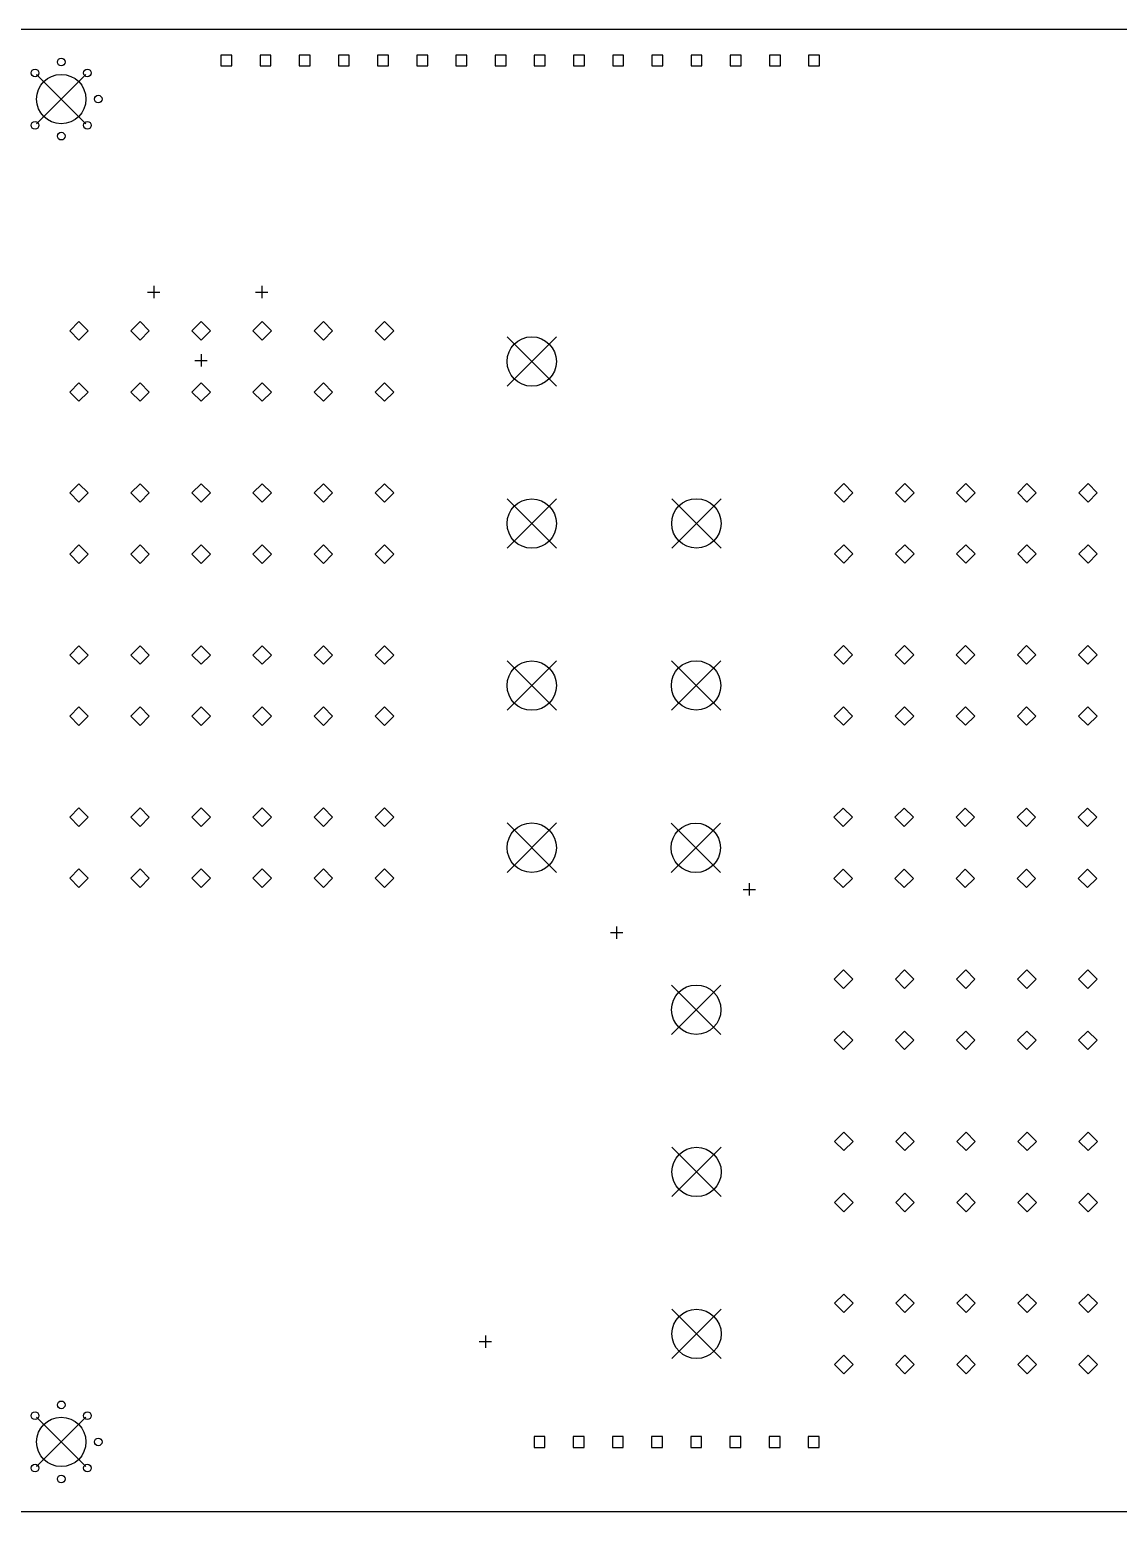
# Model space of a CAD drawing. Extents: x 1.1 to 12.3, y -11.1 to -6.1.
# Drawn here: x 6.671 to 9.45, y -9.843 to -6.063 of the extents above; entities that cross this region are included whole.
import ezdxf

# ---------------------------------------------------------------- set-up
doc = ezdxf.new("R2010")
doc.units = 0
doc.header["$MEASUREMENT"] = 0
doc.layers.add('BLACK', color=7, linetype='CONTINUOUS')

msp = doc.modelspace()

# ---------------------------------------------------------------- linework, layer by layer
at = {"layer": 'BLACK', "linetype": 'CONTINUOUS'}
for p, q in [((12.3228, -6.06299), (1.1811, -6.06299)), ((7.18715, -6.12781), (7.15931, -6.12781)), ((7.15931, -6.12781), (7.15931, -6.15565)), ((7.15931, -6.15565), (7.18715, -6.15565)), ((7.18715, -6.15565), (7.18715, -6.12781)), ((7.28715, -6.12781), (7.25931, -6.12781)), ((7.25931, -6.12781), (7.25931, -6.15565)), ((7.25931, -6.15565), (7.28715, -6.15565)), ((7.28715, -6.15565), (7.28715, -6.12781)), ((7.38715, -6.12781), (7.35931, -6.12781)), ((7.35931, -6.12781), (7.35931, -6.15565)), ((7.35931, -6.15565), (7.38715, -6.15565)), ((7.38715, -6.15565), (7.38715, -6.12781)), ((7.48715, -6.12781), (7.45931, -6.12781)), ((7.45931, -6.12781), (7.45931, -6.15565)), ((7.45931, -6.15565), (7.48715, -6.15565)), ((7.48715, -6.15565), (7.48715, -6.12781)), ((7.58715, -6.12781), (7.55931, -6.12781)), ((7.55931, -6.12781), (7.55931, -6.15565)), ((7.55931, -6.15565), (7.58715, -6.15565)), ((7.58715, -6.15565), (7.58715, -6.12781)), ((7.68715, -6.12781), (7.65931, -6.12781)), ((7.65931, -6.12781), (7.65931, -6.15565)), ((7.65931, -6.15565), (7.68715, -6.15565)), ((7.68715, -6.15565), (7.68715, -6.12781)), ((7.78715, -6.12781), (7.75931, -6.12781)), ((7.75931, -6.12781), (7.75931, -6.15565)), ((7.75931, -6.15565), (7.78715, -6.15565)), ((7.78715, -6.15565), (7.78715, -6.12781)), ((7.88715, -6.12781), (7.85931, -6.12781)), ((7.85931, -6.12781), (7.85931, -6.15565)), ((7.85931, -6.15565), (7.88715, -6.15565)), ((7.88715, -6.15565), (7.88715, -6.12781)), ((7.98715, -6.12781), (7.95931, -6.12781)), ((7.95931, -6.12781), (7.95931, -6.15565)), ((7.95931, -6.15565), (7.98715, -6.15565)), ((7.98715, -6.15565), (7.98715, -6.12781)), ((8.08715, -6.12781), (8.05931, -6.12781)), ((8.05931, -6.12781), (8.05931, -6.15565)), ((8.05931, -6.15565), (8.08715, -6.15565)), ((8.08715, -6.15565), (8.08715, -6.12781)), ((8.18715, -6.12781), (8.15931, -6.12781)), ((8.15931, -6.12781), (8.15931, -6.15565)), ((8.15931, -6.15565), (8.18715, -6.15565)), ((8.18715, -6.15565), (8.18715, -6.12781)), ((8.28715, -6.12781), (8.25931, -6.12781)), ((8.25931, -6.12781), (8.25931, -6.15565)), ((8.25931, -6.15565), (8.28715, -6.15565)), ((8.28715, -6.15565), (8.28715, -6.12781)), ((8.38715, -6.12781), (8.35931, -6.12781)), ((8.35931, -6.12781), (8.35931, -6.15565)), ((8.35931, -6.15565), (8.38715, -6.15565)), ((8.38715, -6.15565), (8.38715, -6.12781)), ((8.48715, -6.12781), (8.45931, -6.12781)), ((8.45931, -6.12781), (8.45931, -6.15565)), ((8.45931, -6.15565), (8.48715, -6.15565)), ((8.48715, -6.15565), (8.48715, -6.12781)), ((8.58715, -6.12781), (8.55931, -6.12781)), ((8.55931, -6.12781), (8.55931, -6.15565)), ((8.55931, -6.15565), (8.58715, -6.15565)), ((8.58715, -6.15565), (8.58715, -6.12781)), ((8.68715, -6.12781), (8.65931, -6.12781)), ((8.65931, -6.12781), (8.65931, -6.15565)), ((8.65931, -6.15565), (8.68715, -6.15565)), ((8.68715, -6.15565), (8.68715, -6.12781)), ((6.68898, -6.17717), (6.81496, -6.30315)), ((6.81496, -6.17717), (6.68898, -6.30315)), ((6.98819, -6.71654), (6.98819, -6.74803)), ((7.26378, -6.71654), (7.26378, -6.74803)), ((6.97244, -6.73228), (7.00394, -6.73228)), ((7.24803, -6.73228), (7.27953, -6.73228)), ((6.79724, -6.80787), (6.77362, -6.8315)), ((6.77362, -6.8315), (6.79724, -6.85512)), ((6.82087, -6.8315), (6.79724, -6.80787)), ((6.79724, -6.85512), (6.82087, -6.8315)), ((6.95315, -6.80787), (6.92953, -6.8315)), ((6.92953, -6.8315), (6.95315, -6.85512)), ((6.97677, -6.8315), (6.95315, -6.80787)), ((6.95315, -6.85512), (6.97677, -6.8315)), ((7.10906, -6.80787), (7.08543, -6.8315)), ((7.08543, -6.8315), (7.10906, -6.85512)), ((7.13268, -6.8315), (7.10906, -6.80787)), ((7.10906, -6.85512), (7.13268, -6.8315)), ((7.26496, -6.80787), (7.24134, -6.8315)), ((7.24134, -6.8315), (7.26496, -6.85512)), ((7.28858, -6.8315), (7.26496, -6.80787)), ((7.26496, -6.85512), (7.28858, -6.8315)), ((7.42087, -6.80787), (7.39724, -6.8315)), ((7.39724, -6.8315), (7.42087, -6.85512)), ((7.44449, -6.8315), (7.42087, -6.80787)), ((7.42087, -6.85512), (7.44449, -6.8315)), ((7.57677, -6.80787), (7.55315, -6.8315)), ((7.55315, -6.8315), (7.57677, -6.85512)), ((7.60039, -6.8315), (7.57677, -6.80787)), ((7.57677, -6.85512), (7.60039, -6.8315)), ((7.88976, -6.84646), (8.01575, -6.97244)), ((8.01575, -6.84646), (7.88976, -6.97244)), ((7.09331, -6.90669), (7.1248, -6.90669)), ((7.10906, -6.89094), (7.10906, -6.92244)), ((6.79724, -6.96378), (6.77362, -6.9874)), ((6.77362, -6.9874), (6.79724, -7.01102)), ((6.82087, -6.9874), (6.79724, -6.96378)), ((6.79724, -7.01102), (6.82087, -6.9874)), ((6.95315, -6.96378), (6.92953, -6.9874)), ((6.92953, -6.9874), (6.95315, -7.01102)), ((6.97677, -6.9874), (6.95315, -6.96378)), ((6.95315, -7.01102), (6.97677, -6.9874)), ((7.10906, -6.96378), (7.08543, -6.9874)), ((7.08543, -6.9874), (7.10906, -7.01102)), ((7.13268, -6.9874), (7.10906, -6.96378)), ((7.10906, -7.01102), (7.13268, -6.9874)), ((7.26496, -6.96378), (7.24134, -6.9874)), ((7.24134, -6.9874), (7.26496, -7.01102)), ((7.28858, -6.9874), (7.26496, -6.96378)), ((7.26496, -7.01102), (7.28858, -6.9874)), ((7.42087, -6.96378), (7.39724, -6.9874)), ((7.39724, -6.9874), (7.42087, -7.01102)), ((7.44449, -6.9874), (7.42087, -6.96378)), ((7.42087, -7.01102), (7.44449, -6.9874)), ((7.57677, -6.96378), (7.55315, -6.9874)), ((7.55315, -6.9874), (7.57677, -7.01102)), ((7.60039, -6.9874), (7.57677, -6.96378)), ((7.57677, -7.01102), (7.60039, -6.9874)), ((6.79724, -7.22126), (6.77362, -7.24488)), ((6.77362, -7.24488), (6.79724, -7.2685)), ((6.82087, -7.24488), (6.79724, -7.22126)), ((6.79724, -7.2685), (6.82087, -7.24488)), ((6.95315, -7.22126), (6.92953, -7.24488)), ((6.92953, -7.24488), (6.95315, -7.2685)), ((6.97677, -7.24488), (6.95315, -7.22126)), ((6.95315, -7.2685), (6.97677, -7.24488)), ((7.10906, -7.22126), (7.08543, -7.24488)), ((7.08543, -7.24488), (7.10906, -7.2685)), ((7.13268, -7.24488), (7.10906, -7.22126)), ((7.10906, -7.2685), (7.13268, -7.24488)), ((7.26496, -7.22126), (7.24134, -7.24488)), ((7.24134, -7.24488), (7.26496, -7.2685)), ((7.28858, -7.24488), (7.26496, -7.22126)), ((7.26496, -7.2685), (7.28858, -7.24488)), ((7.42087, -7.22126), (7.39724, -7.24488)), ((7.39724, -7.24488), (7.42087, -7.2685)), ((7.44449, -7.24488), (7.42087, -7.22126)), ((7.42087, -7.2685), (7.44449, -7.24488)), ((7.57677, -7.22126), (7.55315, -7.24488)), ((7.55315, -7.24488), (7.57677, -7.2685)), ((7.60039, -7.24488), (7.57677, -7.22126)), ((7.57677, -7.2685), (7.60039, -7.24488)), ((8.74882, -7.22087), (8.7252, -7.24449)), ((8.7252, -7.24449), (8.74882, -7.26811)), ((8.77244, -7.24449), (8.74882, -7.22087)), ((8.74882, -7.26811), (8.77244, -7.24449)), ((8.90472, -7.22087), (8.8811, -7.24449)), ((8.8811, -7.24449), (8.90472, -7.26811)), ((8.92835, -7.24449), (8.90472, -7.22087)), ((8.90472, -7.26811), (8.92835, -7.24449)), ((9.06063, -7.22087), (9.03701, -7.24449)), ((9.03701, -7.24449), (9.06063, -7.26811)), ((9.08425, -7.24449), (9.06063, -7.22087)), ((9.06063, -7.26811), (9.08425, -7.24449)), ((9.21654, -7.22087), (9.19291, -7.24449)), ((9.19291, -7.24449), (9.21654, -7.26811)), ((9.24016, -7.24449), (9.21654, -7.22087)), ((9.21654, -7.26811), (9.24016, -7.24449)), ((9.37244, -7.22087), (9.34882, -7.24449)), ((9.34882, -7.24449), (9.37244, -7.26811)), ((9.39606, -7.24449), (9.37244, -7.22087)), ((9.37244, -7.26811), (9.39606, -7.24449)), ((7.88976, -7.25984), (8.01575, -7.38583)), ((8.01575, -7.25984), (7.88976, -7.38583)), ((8.30984, -7.25945), (8.43583, -7.38543)), ((8.43583, -7.25945), (8.30984, -7.38543)), ((6.79724, -7.37717), (6.77362, -7.40079)), ((6.77362, -7.40079), (6.79724, -7.42441)), ((6.82087, -7.40079), (6.79724, -7.37717)), ((6.79724, -7.42441), (6.82087, -7.40079)), ((6.95315, -7.37717), (6.92953, -7.40079)), ((6.92953, -7.40079), (6.95315, -7.42441)), ((6.97677, -7.40079), (6.95315, -7.37717)), ((6.95315, -7.42441), (6.97677, -7.40079)), ((7.10906, -7.37717), (7.08543, -7.40079)), ((7.08543, -7.40079), (7.10906, -7.42441)), ((7.13268, -7.40079), (7.10906, -7.37717)), ((7.10906, -7.42441), (7.13268, -7.40079)), ((7.26496, -7.37717), (7.24134, -7.40079)), ((7.24134, -7.40079), (7.26496, -7.42441)), ((7.28858, -7.40079), (7.26496, -7.37717)), ((7.26496, -7.42441), (7.28858, -7.40079)), ((7.42087, -7.37717), (7.39724, -7.40079)), ((7.39724, -7.40079), (7.42087, -7.42441)), ((7.44449, -7.40079), (7.42087, -7.37717)), ((7.42087, -7.42441), (7.44449, -7.40079)), ((7.57677, -7.37717), (7.55315, -7.40079)), ((7.55315, -7.40079), (7.57677, -7.42441)), ((7.60039, -7.40079), (7.57677, -7.37717)), ((7.57677, -7.42441), (7.60039, -7.40079)), ((8.74882, -7.37677), (8.7252, -7.40039)), ((8.7252, -7.40039), (8.74882, -7.42402)), ((8.77244, -7.40039), (8.74882, -7.37677)), ((8.74882, -7.42402), (8.77244, -7.40039)), ((8.90472, -7.37677), (8.8811, -7.40039)), ((8.8811, -7.40039), (8.90472, -7.42402)), ((8.92835, -7.40039), (8.90472, -7.37677)), ((8.90472, -7.42402), (8.92835, -7.40039)), ((9.06063, -7.37677), (9.03701, -7.40039)), ((9.03701, -7.40039), (9.06063, -7.42402)), ((9.08425, -7.40039), (9.06063, -7.37677)), ((9.06063, -7.42402), (9.08425, -7.40039)), ((9.21654, -7.37677), (9.19291, -7.40039)), ((9.19291, -7.40039), (9.21654, -7.42402)), ((9.24016, -7.40039), (9.21654, -7.37677)), ((9.21654, -7.42402), (9.24016, -7.40039)), ((9.37244, -7.37677), (9.34882, -7.40039)), ((9.34882, -7.40039), (9.37244, -7.42402)), ((9.39606, -7.40039), (9.37244, -7.37677)), ((9.37244, -7.42402), (9.39606, -7.40039)), ((6.79724, -7.63465), (6.77362, -7.65827)), ((6.82087, -7.65827), (6.79724, -7.63465)), ((6.95315, -7.63465), (6.92953, -7.65827)), ((6.97677, -7.65827), (6.95315, -7.63465)), ((7.10906, -7.63465), (7.08543, -7.65827)), ((7.13268, -7.65827), (7.10906, -7.63465)), ((7.26496, -7.63465), (7.24134, -7.65827)), ((7.28858, -7.65827), (7.26496, -7.63465)), ((7.42087, -7.63465), (7.39724, -7.65827)), ((7.44449, -7.65827), (7.42087, -7.63465)), ((7.57677, -7.63465), (7.55315, -7.65827)), ((7.60039, -7.65827), (7.57677, -7.63465)), ((8.74803, -7.63425), (8.72441, -7.65787)), ((8.77165, -7.65787), (8.74803, -7.63425)), ((8.90394, -7.63425), (8.88031, -7.65787)), ((8.92756, -7.65787), (8.90394, -7.63425)), ((9.05984, -7.63425), (9.03622, -7.65787)), ((9.08346, -7.65787), (9.05984, -7.63425)), ((9.21575, -7.63425), (9.19213, -7.65787)), ((9.23937, -7.65787), (9.21575, -7.63425)), ((9.37165, -7.63425), (9.34803, -7.65787)), ((9.39528, -7.65787), (9.37165, -7.63425)), ((6.77362, -7.65827), (6.79724, -7.68189)), ((6.79724, -7.68189), (6.82087, -7.65827)), ((6.92953, -7.65827), (6.95315, -7.68189)), ((6.95315, -7.68189), (6.97677, -7.65827)), ((7.08543, -7.65827), (7.10906, -7.68189)), ((7.10906, -7.68189), (7.13268, -7.65827)), ((7.24134, -7.65827), (7.26496, -7.68189)), ((7.26496, -7.68189), (7.28858, -7.65827)), ((7.39724, -7.65827), (7.42087, -7.68189)), ((7.42087, -7.68189), (7.44449, -7.65827)), ((7.55315, -7.65827), (7.57677, -7.68189)), ((7.57677, -7.68189), (7.60039, -7.65827)), ((8.72441, -7.65787), (8.74803, -7.6815)), ((8.74803, -7.6815), (8.77165, -7.65787)), ((8.88031, -7.65787), (8.90394, -7.6815)), ((8.90394, -7.6815), (8.92756, -7.65787)), ((9.03622, -7.65787), (9.05984, -7.6815)), ((9.05984, -7.6815), (9.08346, -7.65787)), ((9.19213, -7.65787), (9.21575, -7.6815)), ((9.21575, -7.6815), (9.23937, -7.65787)), ((9.34803, -7.65787), (9.37165, -7.6815)), ((9.37165, -7.6815), (9.39528, -7.65787)), ((7.88976, -7.67323), (8.01575, -7.79921)), ((8.01575, -7.67323), (7.88976, -7.79921)), ((8.30906, -7.67283), (8.43504, -7.79882)), ((8.43504, -7.67283), (8.30906, -7.79882)), ((6.79724, -7.79055), (6.77362, -7.81417)), ((6.77362, -7.81417), (6.79724, -7.8378)), ((6.82087, -7.81417), (6.79724, -7.79055)), ((6.79724, -7.8378), (6.82087, -7.81417)), ((6.95315, -7.79055), (6.92953, -7.81417)), ((6.92953, -7.81417), (6.95315, -7.8378)), ((6.97677, -7.81417), (6.95315, -7.79055)), ((6.95315, -7.8378), (6.97677, -7.81417)), ((7.10906, -7.79055), (7.08543, -7.81417)), ((7.08543, -7.81417), (7.10906, -7.8378)), ((7.13268, -7.81417), (7.10906, -7.79055)), ((7.10906, -7.8378), (7.13268, -7.81417)), ((7.26496, -7.79055), (7.24134, -7.81417)), ((7.24134, -7.81417), (7.26496, -7.8378)), ((7.28858, -7.81417), (7.26496, -7.79055)), ((7.26496, -7.8378), (7.28858, -7.81417)), ((7.42087, -7.79055), (7.39724, -7.81417)), ((7.39724, -7.81417), (7.42087, -7.8378)), ((7.44449, -7.81417), (7.42087, -7.79055)), ((7.42087, -7.8378), (7.44449, -7.81417)), ((7.57677, -7.79055), (7.55315, -7.81417)), ((7.55315, -7.81417), (7.57677, -7.8378)), ((7.60039, -7.81417), (7.57677, -7.79055)), ((7.57677, -7.8378), (7.60039, -7.81417)), ((8.74803, -7.79016), (8.72441, -7.81378)), ((8.72441, -7.81378), (8.74803, -7.8374)), ((8.77165, -7.81378), (8.74803, -7.79016)), ((8.74803, -7.8374), (8.77165, -7.81378)), ((8.90394, -7.79016), (8.88031, -7.81378)), ((8.88031, -7.81378), (8.90394, -7.8374)), ((8.92756, -7.81378), (8.90394, -7.79016)), ((8.90394, -7.8374), (8.92756, -7.81378)), ((9.05984, -7.79016), (9.03622, -7.81378)), ((9.03622, -7.81378), (9.05984, -7.8374)), ((9.08346, -7.81378), (9.05984, -7.79016)), ((9.05984, -7.8374), (9.08346, -7.81378)), ((9.21575, -7.79016), (9.19213, -7.81378)), ((9.19213, -7.81378), (9.21575, -7.8374)), ((9.23937, -7.81378), (9.21575, -7.79016)), ((9.21575, -7.8374), (9.23937, -7.81378)), ((9.37165, -7.79016), (9.34803, -7.81378)), ((9.34803, -7.81378), (9.37165, -7.8374)), ((9.39528, -7.81378), (9.37165, -7.79016)), ((9.37165, -7.8374), (9.39528, -7.81378)), ((6.79724, -8.04803), (6.77362, -8.07165)), ((6.82087, -8.07165), (6.79724, -8.04803)), ((6.95315, -8.04803), (6.92953, -8.07165)), ((6.97677, -8.07165), (6.95315, -8.04803)), ((7.10906, -8.04803), (7.08543, -8.07165)), ((7.13268, -8.07165), (7.10906, -8.04803)), ((7.26496, -8.04803), (7.24134, -8.07165)), ((7.28858, -8.07165), (7.26496, -8.04803)), ((7.42087, -8.04803), (7.39724, -8.07165)), ((7.44449, -8.07165), (7.42087, -8.04803)), ((7.57677, -8.04803), (7.55315, -8.07165)), ((7.60039, -8.07165), (7.57677, -8.04803)), ((8.74724, -8.04843), (8.72362, -8.07205)), ((8.77087, -8.07205), (8.74724, -8.04843)), ((8.90315, -8.04843), (8.87953, -8.07205)), ((8.92677, -8.07205), (8.90315, -8.04843)), ((9.05906, -8.04843), (9.03543, -8.07205)), ((9.08268, -8.07205), (9.05906, -8.04843)), ((9.21496, -8.04843), (9.19134, -8.07205)), ((9.23858, -8.07205), (9.21496, -8.04843)), ((9.37087, -8.04843), (9.34724, -8.07205)), ((9.39449, -8.07205), (9.37087, -8.04843)), ((6.77362, -8.07165), (6.79724, -8.09528)), ((6.79724, -8.09528), (6.82087, -8.07165)), ((6.92953, -8.07165), (6.95315, -8.09528)), ((6.95315, -8.09528), (6.97677, -8.07165)), ((7.08543, -8.07165), (7.10906, -8.09528)), ((7.10906, -8.09528), (7.13268, -8.07165)), ((7.24134, -8.07165), (7.26496, -8.09528)), ((7.26496, -8.09528), (7.28858, -8.07165)), ((7.39724, -8.07165), (7.42087, -8.09528)), ((7.42087, -8.09528), (7.44449, -8.07165)), ((7.55315, -8.07165), (7.57677, -8.09528)), ((7.57677, -8.09528), (7.60039, -8.07165)), ((7.88976, -8.08661), (8.01575, -8.2126)), ((8.01575, -8.08661), (7.88976, -8.2126)), ((8.30827, -8.08701), (8.43425, -8.21299)), ((8.43425, -8.08701), (8.30827, -8.21299)), ((8.72362, -8.07205), (8.74724, -8.09567)), ((8.74724, -8.09567), (8.77087, -8.07205)), ((8.87953, -8.07205), (8.90315, -8.09567)), ((8.90315, -8.09567), (8.92677, -8.07205)), ((9.03543, -8.07205), (9.05906, -8.09567)), ((9.05906, -8.09567), (9.08268, -8.07205)), ((9.19134, -8.07205), (9.21496, -8.09567)), ((9.21496, -8.09567), (9.23858, -8.07205)), ((9.34724, -8.07205), (9.37087, -8.09567)), ((9.37087, -8.09567), (9.39449, -8.07205)), ((6.79724, -8.20394), (6.77362, -8.22756)), ((6.77362, -8.22756), (6.79724, -8.25118)), ((6.82087, -8.22756), (6.79724, -8.20394)), ((6.79724, -8.25118), (6.82087, -8.22756)), ((6.95315, -8.20394), (6.92953, -8.22756)), ((6.92953, -8.22756), (6.95315, -8.25118)), ((6.97677, -8.22756), (6.95315, -8.20394)), ((6.95315, -8.25118), (6.97677, -8.22756)), ((7.10906, -8.20394), (7.08543, -8.22756)), ((7.08543, -8.22756), (7.10906, -8.25118)), ((7.13268, -8.22756), (7.10906, -8.20394)), ((7.10906, -8.25118), (7.13268, -8.22756)), ((7.26496, -8.20394), (7.24134, -8.22756)), ((7.24134, -8.22756), (7.26496, -8.25118)), ((7.28858, -8.22756), (7.26496, -8.20394)), ((7.26496, -8.25118), (7.28858, -8.22756)), ((7.42087, -8.20394), (7.39724, -8.22756)), ((7.39724, -8.22756), (7.42087, -8.25118)), ((7.44449, -8.22756), (7.42087, -8.20394)), ((7.42087, -8.25118), (7.44449, -8.22756)), ((7.57677, -8.20394), (7.55315, -8.22756)), ((7.55315, -8.22756), (7.57677, -8.25118)), ((7.60039, -8.22756), (7.57677, -8.20394)), ((7.57677, -8.25118), (7.60039, -8.22756)), ((8.74724, -8.20433), (8.72362, -8.22795)), ((8.72362, -8.22795), (8.74724, -8.25157)), ((8.77087, -8.22795), (8.74724, -8.20433)), ((8.74724, -8.25157), (8.77087, -8.22795)), ((8.90315, -8.20433), (8.87953, -8.22795)), ((8.87953, -8.22795), (8.90315, -8.25157)), ((8.92677, -8.22795), (8.90315, -8.20433)), ((8.90315, -8.25157), (8.92677, -8.22795)), ((9.05906, -8.20433), (9.03543, -8.22795)), ((9.03543, -8.22795), (9.05906, -8.25157)), ((9.08268, -8.22795), (9.05906, -8.20433)), ((9.05906, -8.25157), (9.08268, -8.22795)), ((9.21496, -8.20433), (9.19134, -8.22795)), ((9.19134, -8.22795), (9.21496, -8.25157)), ((9.23858, -8.22795), (9.21496, -8.20433)), ((9.21496, -8.25157), (9.23858, -8.22795)), ((9.37087, -8.20433), (9.34724, -8.22795)), ((9.34724, -8.22795), (9.37087, -8.25157)), ((9.39449, -8.22795), (9.37087, -8.20433)), ((9.37087, -8.25157), (9.39449, -8.22795)), ((8.49213, -8.25591), (8.52362, -8.25591)), ((8.50787, -8.24016), (8.50787, -8.27165)), ((8.16929, -8.35039), (8.16929, -8.38189)), ((8.15354, -8.36614), (8.18504, -8.36614)), ((8.74843, -8.46142), (8.7248, -8.48504)), ((8.77205, -8.48504), (8.74843, -8.46142)), ((8.90433, -8.46142), (8.88071, -8.48504)), ((8.92795, -8.48504), (8.90433, -8.46142)), ((9.06024, -8.46142), (9.03661, -8.48504)), ((9.08386, -8.48504), (9.06024, -8.46142)), ((9.21614, -8.46142), (9.19252, -8.48504)), ((9.23976, -8.48504), (9.21614, -8.46142)), ((9.37205, -8.46142), (9.34843, -8.48504)), ((9.39567, -8.48504), (9.37205, -8.46142)), ((8.30945, -8.5), (8.43543, -8.62598)), ((8.43543, -8.5), (8.30945, -8.62598)), ((8.7248, -8.48504), (8.74843, -8.50866)), ((8.74843, -8.50866), (8.77205, -8.48504)), ((8.88071, -8.48504), (8.90433, -8.50866)), ((8.90433, -8.50866), (8.92795, -8.48504)), ((9.03661, -8.48504), (9.06024, -8.50866)), ((9.06024, -8.50866), (9.08386, -8.48504)), ((9.19252, -8.48504), (9.21614, -8.50866)), ((9.21614, -8.50866), (9.23976, -8.48504)), ((9.34843, -8.48504), (9.37205, -8.50866)), ((9.37205, -8.50866), (9.39567, -8.48504)), ((8.74843, -8.61732), (8.7248, -8.64094)), ((8.77205, -8.64094), (8.74843, -8.61732)), ((8.90433, -8.61732), (8.88071, -8.64094)), ((8.92795, -8.64094), (8.90433, -8.61732)), ((9.06024, -8.61732), (9.03661, -8.64094)), ((9.08386, -8.64094), (9.06024, -8.61732)), ((9.21614, -8.61732), (9.19252, -8.64094)), ((9.23976, -8.64094), (9.21614, -8.61732)), ((9.37205, -8.61732), (9.34843, -8.64094)), ((9.39567, -8.64094), (9.37205, -8.61732)), ((8.7248, -8.64094), (8.74843, -8.66457)), ((8.74843, -8.66457), (8.77205, -8.64094)), ((8.88071, -8.64094), (8.90433, -8.66457)), ((8.90433, -8.66457), (8.92795, -8.64094)), ((9.03661, -8.64094), (9.06024, -8.66457)), ((9.06024, -8.66457), (9.08386, -8.64094)), ((9.19252, -8.64094), (9.21614, -8.66457)), ((9.21614, -8.66457), (9.23976, -8.64094)), ((9.34843, -8.64094), (9.37205, -8.66457)), ((9.37205, -8.66457), (9.39567, -8.64094)), ((8.74921, -8.8752), (8.72559, -8.89882)), ((8.77283, -8.89882), (8.74921, -8.8752)), ((8.90512, -8.8752), (8.8815, -8.89882)), ((8.92874, -8.89882), (8.90512, -8.8752)), ((9.06102, -8.8752), (9.0374, -8.89882)), ((9.08465, -8.89882), (9.06102, -8.8752)), ((9.21693, -8.8752), (9.19331, -8.89882)), ((9.24055, -8.89882), (9.21693, -8.8752)), ((9.37283, -8.8752), (9.34921, -8.89882)), ((9.39646, -8.89882), (9.37283, -8.8752)), ((8.31024, -8.91378), (8.43622, -9.03976)), ((8.43622, -8.91378), (8.31024, -9.03976)), ((8.72559, -8.89882), (8.74921, -8.92244)), ((8.74921, -8.92244), (8.77283, -8.89882)), ((8.8815, -8.89882), (8.90512, -8.92244)), ((8.90512, -8.92244), (8.92874, -8.89882)), ((9.0374, -8.89882), (9.06102, -8.92244)), ((9.06102, -8.92244), (9.08465, -8.89882)), ((9.19331, -8.89882), (9.21693, -8.92244)), ((9.21693, -8.92244), (9.24055, -8.89882)), ((9.34921, -8.89882), (9.37283, -8.92244)), ((9.37283, -8.92244), (9.39646, -8.89882)), ((8.74921, -9.0311), (8.72559, -9.05472)), ((8.77283, -9.05472), (8.74921, -9.0311)), ((8.90512, -9.0311), (8.8815, -9.05472)), ((8.92874, -9.05472), (8.90512, -9.0311)), ((9.06102, -9.0311), (9.0374, -9.05472)), ((9.08465, -9.05472), (9.06102, -9.0311)), ((9.21693, -9.0311), (9.19331, -9.05472)), ((9.24055, -9.05472), (9.21693, -9.0311)), ((9.37283, -9.0311), (9.34921, -9.05472)), ((9.39646, -9.05472), (9.37283, -9.0311)), ((8.72559, -9.05472), (8.74921, -9.07835)), ((8.74921, -9.07835), (8.77283, -9.05472)), ((8.8815, -9.05472), (8.90512, -9.07835)), ((8.90512, -9.07835), (8.92874, -9.05472)), ((9.0374, -9.05472), (9.06102, -9.07835)), ((9.06102, -9.07835), (9.08465, -9.05472)), ((9.19331, -9.05472), (9.21693, -9.07835)), ((9.21693, -9.07835), (9.24055, -9.05472)), ((9.34921, -9.05472), (9.37283, -9.07835)), ((9.37283, -9.07835), (9.39646, -9.05472)), ((8.74921, -9.28819), (8.72559, -9.31181)), ((8.77283, -9.31181), (8.74921, -9.28819)), ((8.90512, -9.28819), (8.8815, -9.31181)), ((8.92874, -9.31181), (8.90512, -9.28819)), ((9.06102, -9.28819), (9.0374, -9.31181)), ((9.08465, -9.31181), (9.06102, -9.28819)), ((9.21693, -9.28819), (9.19331, -9.31181)), ((9.24055, -9.31181), (9.21693, -9.28819)), ((9.37283, -9.28819), (9.34921, -9.31181)), ((9.39646, -9.31181), (9.37283, -9.28819)), ((8.31024, -9.32677), (8.43622, -9.45276)), ((8.43622, -9.32677), (8.31024, -9.45276)), ((8.72559, -9.31181), (8.74921, -9.33543)), ((8.74921, -9.33543), (8.77283, -9.31181)), ((8.8815, -9.31181), (8.90512, -9.33543)), ((8.90512, -9.33543), (8.92874, -9.31181)), ((9.0374, -9.31181), (9.06102, -9.33543)), ((9.06102, -9.33543), (9.08465, -9.31181)), ((9.19331, -9.31181), (9.21693, -9.33543)), ((9.21693, -9.33543), (9.24055, -9.31181)), ((9.34921, -9.31181), (9.37283, -9.33543)), ((9.37283, -9.33543), (9.39646, -9.31181)), ((7.8189, -9.40945), (7.85039, -9.40945)), ((7.83465, -9.3937), (7.83465, -9.4252)), ((8.74921, -9.44409), (8.72559, -9.46772)), ((8.77283, -9.46772), (8.74921, -9.44409)), ((8.90512, -9.44409), (8.8815, -9.46772)), ((8.92874, -9.46772), (8.90512, -9.44409)), ((9.06102, -9.44409), (9.0374, -9.46772)), ((9.08465, -9.46772), (9.06102, -9.44409)), ((9.21693, -9.44409), (9.19331, -9.46772)), ((9.24055, -9.46772), (9.21693, -9.44409)), ((9.37283, -9.44409), (9.34921, -9.46772)), ((9.39646, -9.46772), (9.37283, -9.44409)), ((8.72559, -9.46772), (8.74921, -9.49134)), ((8.74921, -9.49134), (8.77283, -9.46772)), ((8.8815, -9.46772), (8.90512, -9.49134)), ((8.90512, -9.49134), (8.92874, -9.46772)), ((9.0374, -9.46772), (9.06102, -9.49134)), ((9.06102, -9.49134), (9.08465, -9.46772)), ((9.19331, -9.46772), (9.21693, -9.49134)), ((9.21693, -9.49134), (9.24055, -9.46772)), ((9.34921, -9.46772), (9.37283, -9.49134)), ((9.37283, -9.49134), (9.39646, -9.46772)), ((6.68898, -9.60236), (6.81496, -9.72835)), ((6.81496, -9.60236), (6.68898, -9.72835)), ((7.98636, -9.65143), (7.95852, -9.65143)), ((7.95852, -9.65143), (7.95852, -9.67927)), ((7.98636, -9.67927), (7.98636, -9.65143)), ((8.08636, -9.65143), (8.05852, -9.65143)), ((8.05852, -9.65143), (8.05852, -9.67927)), ((8.08636, -9.67927), (8.08636, -9.65143)), ((8.18636, -9.65143), (8.15852, -9.65143)), ((8.15852, -9.65143), (8.15852, -9.67927)), ((8.18636, -9.67927), (8.18636, -9.65143)), ((8.28636, -9.65143), (8.25852, -9.65143)), ((8.25852, -9.65143), (8.25852, -9.67927)), ((8.28636, -9.67927), (8.28636, -9.65143)), ((8.38636, -9.65143), (8.35852, -9.65143)), ((8.35852, -9.65143), (8.35852, -9.67927)), ((8.38636, -9.67927), (8.38636, -9.65143)), ((8.48636, -9.65143), (8.45852, -9.65143)), ((8.45852, -9.65143), (8.45852, -9.67927)), ((8.48636, -9.67927), (8.48636, -9.65143)), ((8.58636, -9.65143), (8.55852, -9.65143)), ((8.55852, -9.65143), (8.55852, -9.67927)), ((8.58636, -9.67927), (8.58636, -9.65143)), ((8.68636, -9.65143), (8.65852, -9.65143)), ((8.65852, -9.65143), (8.65852, -9.67927)), ((8.68636, -9.67927), (8.68636, -9.65143)), ((7.95852, -9.67927), (7.98636, -9.67927)), ((8.05852, -9.67927), (8.08636, -9.67927)), ((8.15852, -9.67927), (8.18636, -9.67927)), ((8.25852, -9.67927), (8.28636, -9.67927)), ((8.35852, -9.67927), (8.38636, -9.67927)), ((8.45852, -9.67927), (8.48636, -9.67927)), ((8.55852, -9.67927), (8.58636, -9.67927)), ((8.65852, -9.67927), (8.68636, -9.67927)), ((1.1811, -9.84252), (12.3228, -9.84252))]:
    msp.add_line(p, q, dxfattribs=at)
at = {"layer": 'BLACK'}
for centre, radius in [((6.75197, -6.14567), 0.00984), ((6.68516, -6.17334), 0.00984), ((6.75197, -6.24016), 0.06299), ((6.81878, -6.17334), 0.00984), ((6.84646, -6.24016), 0.00984), ((6.68516, -6.30697), 0.00984), ((6.81878, -6.30697), 0.00984), ((6.75197, -6.33465), 0.00984), ((7.95276, -6.90945), 0.06299), ((7.95276, -7.32283), 0.06299), ((8.37283, -7.32244), 0.06299), ((7.95276, -7.73622), 0.06299), ((8.37205, -7.73583), 0.06299), ((7.95276, -8.14961), 0.06299), ((8.37126, -8.15), 0.06299), ((8.37244, -8.56299), 0.06299), ((8.37323, -8.97677), 0.06299), ((8.37323, -9.38976), 0.06299), ((6.75197, -9.57087), 0.00984), ((6.68516, -9.59854), 0.00984), ((6.81878, -9.59854), 0.00984), ((6.75197, -9.66535), 0.06299), ((6.84646, -9.66535), 0.00984), ((6.68516, -9.73217), 0.00984), ((6.75197, -9.75984), 0.00984), ((6.81878, -9.73217), 0.00984)]:
    msp.add_circle(centre, radius, dxfattribs=at)

doc.saveas('drawing.dxf')
